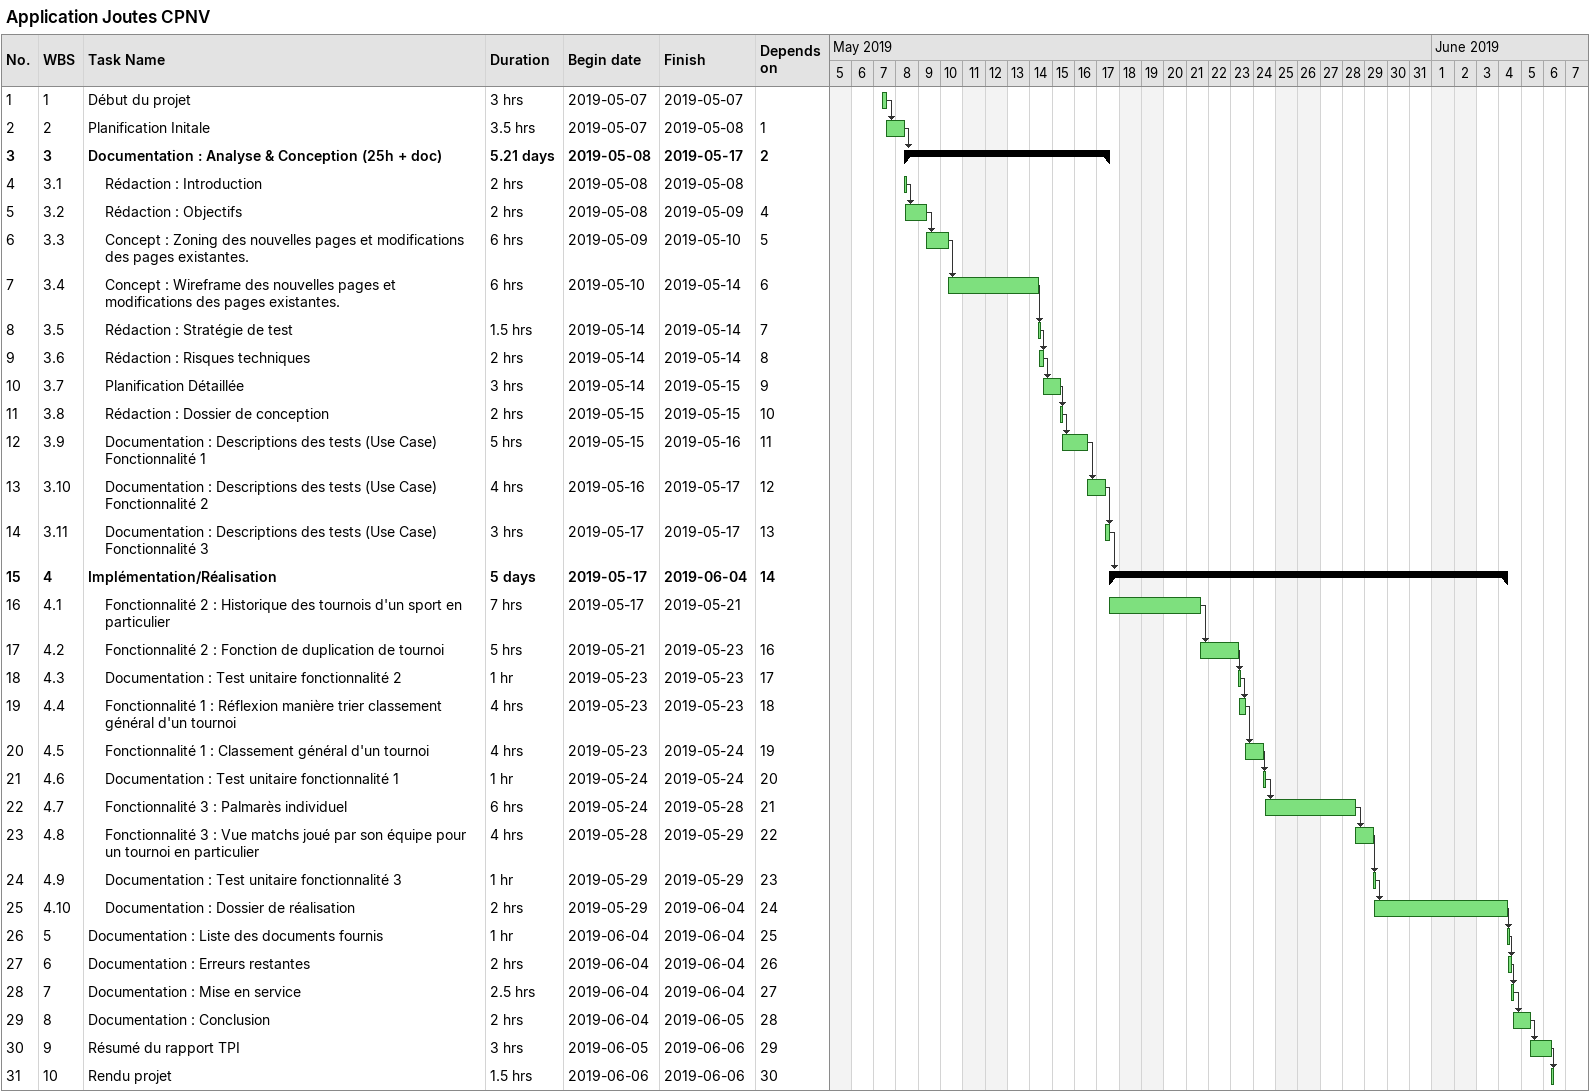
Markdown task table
Application Joutes CPNV

| ID | WBS | Task | Duration | Start | Finish | Predecessors |
|---|---|---|---|---|---|---|
| 1 | 1 | Début du projet | 3h | 2019-05-07 | 2019-05-07 |  |
| 2 | 2 | Planification Initale | 3.5h | 2019-05-07 | 2019-05-08 | 1 |
| 3 | 3 | **Documentation : Analyse & Conception (25h + doc)** | 5.21d | 2019-05-08 | 2019-05-17 | 2 |
| 4 | 3.1 | Rédaction : Introduction | 2h | 2019-05-08 | 2019-05-08 |  |
| 5 | 3.2 | Rédaction : Objectifs | 2h | 2019-05-08 | 2019-05-09 | 4 |
| 6 | 3.3 | Concept : Zoning des nouvelles pages et modifications des pages existantes. | 6h | 2019-05-09 | 2019-05-10 | 5 |
| 7 | 3.4 | Concept : Wireframe des nouvelles pages et modifications des pages existantes. | 6h | 2019-05-10 | 2019-05-14 | 6 |
| 8 | 3.5 | Rédaction : Stratégie de test | 1.5h | 2019-05-14 | 2019-05-14 | 7 |
| 9 | 3.6 | Rédaction : Risques techniques | 2h | 2019-05-14 | 2019-05-14 | 8 |
| 10 | 3.7 | Planification Détaillée | 3h | 2019-05-14 | 2019-05-15 | 9 |
| 11 | 3.8 | Rédaction : Dossier de conception | 2h | 2019-05-15 | 2019-05-15 | 10 |
| 12 | 3.9 | Documentation : Descriptions des tests (Use Case) Fonctionnalité 1 | 5h | 2019-05-15 | 2019-05-16 | 11 |
| 13 | 3.10 | Documentation : Descriptions des tests (Use Case) Fonctionnalité 2 | 4h | 2019-05-16 | 2019-05-17 | 12 |
| 14 | 3.11 | Documentation : Descriptions des tests (Use Case) Fonctionnalité 3 | 3h | 2019-05-17 | 2019-05-17 | 13 |
| 15 | 4 | **Implémentation/Réalisation** | 5d | 2019-05-17 | 2019-06-04 | 14 |
| 16 | 4.1 | Fonctionnalité 2 : Historique des tournois d'un sport en particulier | 7h | 2019-05-17 | 2019-05-21 |  |
| 17 | 4.2 | Fonctionnalité 2 : Fonction de duplication de tournoi | 5h | 2019-05-21 | 2019-05-23 | 16 |
| 18 | 4.3 | Documentation : Test unitaire fonctionnalité 2 | 1h | 2019-05-23 | 2019-05-23 | 17 |
| 19 | 4.4 | Fonctionnalité 1 : Réflexion manière trier classement général d'un tournoi | 4h | 2019-05-23 | 2019-05-23 | 18 |
| 20 | 4.5 | Fonctionnalité 1 : Classement général d'un tournoi | 4h | 2019-05-23 | 2019-05-24 | 19 |
| 21 | 4.6 | Documentation : Test unitaire fonctionnalité 1 | 1h | 2019-05-24 | 2019-05-24 | 20 |
| 22 | 4.7 | Fonctionnalité 3 : Palmarès individuel | 6h | 2019-05-24 | 2019-05-28 | 21 |
| 23 | 4.8 | Fonctionnalité 3 : Vue matchs joué par son équipe pour un tournoi en particulier | 4h | 2019-05-28 | 2019-05-29 | 22 |
| 24 | 4.9 | Documentation : Test unitaire fonctionnalité 3 | 1h | 2019-05-29 | 2019-05-29 | 23 |
| 25 | 4.10 | Documentation : Dossier de réalisation | 2h | 2019-05-29 | 2019-06-04 | 24 |
| 26 | 5 | Documentation : Liste des documents fournis | 1h | 2019-06-04 | 2019-06-04 | 25 |
| 27 | 6 | Documentation : Erreurs restantes | 2h | 2019-06-04 | 2019-06-04 | 26 |
| 28 | 7 | Documentation : Mise en service | 2.5h | 2019-06-04 | 2019-06-04 | 27 |
| 29 | 8 | Documentation : Conclusion | 2h | 2019-06-04 | 2019-06-05 | 28 |
| 30 | 9 | Résumé du rapport TPI | 3h | 2019-06-05 | 2019-06-06 | 29 |
| 31 | 10 | Rendu projet | 1.5h | 2019-06-06 | 2019-06-06 | 30 |
